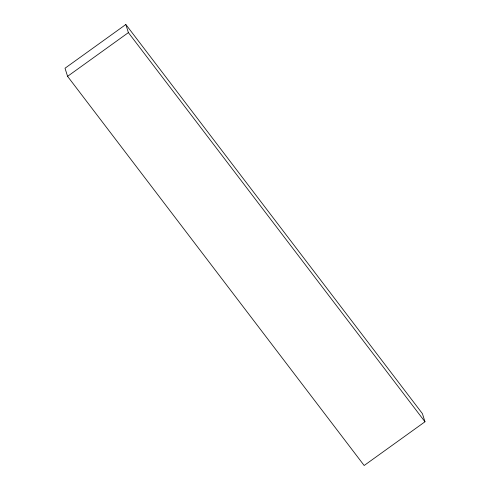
<?xml version="1.0" encoding="UTF-8"?>
<svg xmlns="http://www.w3.org/2000/svg" width="490" height="490" viewBox="0 0 490 490"><rect width="100%" height="100%" fill="white"/><g stroke="black" fill="none" stroke-linecap="round" stroke-linejoin="round"><path stroke-width="0.73" d="M125.838 24.5L65.023 68.226L67.577 76.342L364.162 465.5L424.977 421.774L422.423 413.658L125.838 24.5L128.392 32.616L424.977 421.774M67.577 76.342L128.392 32.616"/></g></svg>
